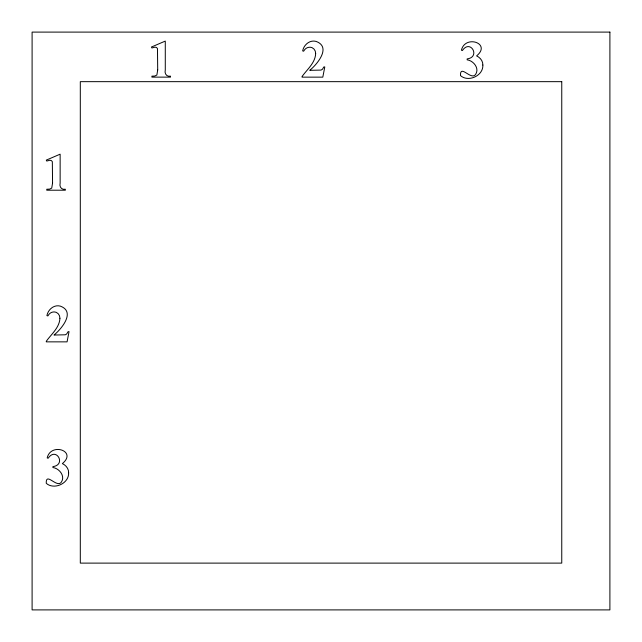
<?xml version="1.0" encoding="UTF-8"?>
<svg xmlns="http://www.w3.org/2000/svg" width="642" height="642" viewBox="0 0 642 642"><rect width="100%" height="100%" fill="white"/><g stroke="black" fill="none" stroke-linecap="round" stroke-linejoin="round"><path stroke-width="0.96" d="M52.564 183.05L51.729 188.106L49.635 189.117L46.762 189.246L46.762 190.209L65.348 190.209L65.348 189.246C61.512 190.072 59.136 186.726 60.139 183.05L60.139 154.176L46.288 160.115L46.762 161.054L49.988 160.219L51.456 160.644L52.331 161.688L52.564 183.05M157.707 69.962L156.873 75.026L154.778 76.029L151.905 76.165L151.905 77.128L170.491 77.128L170.491 76.165C166.655 76.984 164.28 73.637 165.283 69.962L165.283 41.088L151.432 47.026L151.905 47.965L155.131 47.131L156.6 47.564L157.475 48.599L157.707 69.962M68.622 472.729C69.224 483.538 53.968 490.231 46.256 483.306C45.759 471.397 56.897 488.546 61.351 482.11C65.484 476.075 59.281 468.395 52.917 467.52L52.917 466.606C66.648 464.864 56.135 446.375 48.15 458.252L47.187 457.915C50.838 442.105 77.586 451.069 62.37 463.612C65.941 465.249 68.75 468.652 68.622 472.729M482.856 65.027C483.458 75.836 468.203 82.529 460.491 75.604C459.993 63.694 471.132 80.844 475.586 74.408C479.718 68.373 473.515 60.693 467.151 59.818L467.151 58.904C480.882 57.162 470.369 38.672 462.384 50.549L461.421 50.212C465.073 34.403 491.82 43.367 476.605 55.91C480.176 57.547 482.985 60.95 482.856 65.027M59.931 318.288C59.473 327.701 51.36 334.137 46.288 341.279L46.288 341.857L67.065 341.857L69.039 331.649L68.1 331.649L66.672 334L65.275 334.795L53.992 335.036C61.311 329.202 75.949 311.819 60.356 306.13C54.008 304.34 48.07 309.548 46.906 315.607L47.869 315.944L49.089 314.195A6.428 6.428 0 0 1 56.352 312.389L58.237 313.745L59.505 315.784L59.931 318.288M315.671 53.575C315.214 62.988 307.101 69.424 302.029 76.567L302.029 77.144L322.806 77.144L324.788 66.937L323.849 66.937L322.412 69.288L321.024 70.082L309.733 70.323C317.06 64.489 331.697 47.115 316.105 41.417C309.749 39.627 303.81 44.836 302.655 50.895L303.618 51.232L304.838 49.482A6.428 6.428 0 0 1 312.1 47.677L313.978 49.033L315.246 51.079L315.671 53.575M609.9 32.1L32.1 32.1L32.1 609.9L609.9 609.9L609.9 32.1M561.758 81.662L80.306 81.662L80.306 563.114L561.758 563.114L561.758 81.662"/></g></svg>
